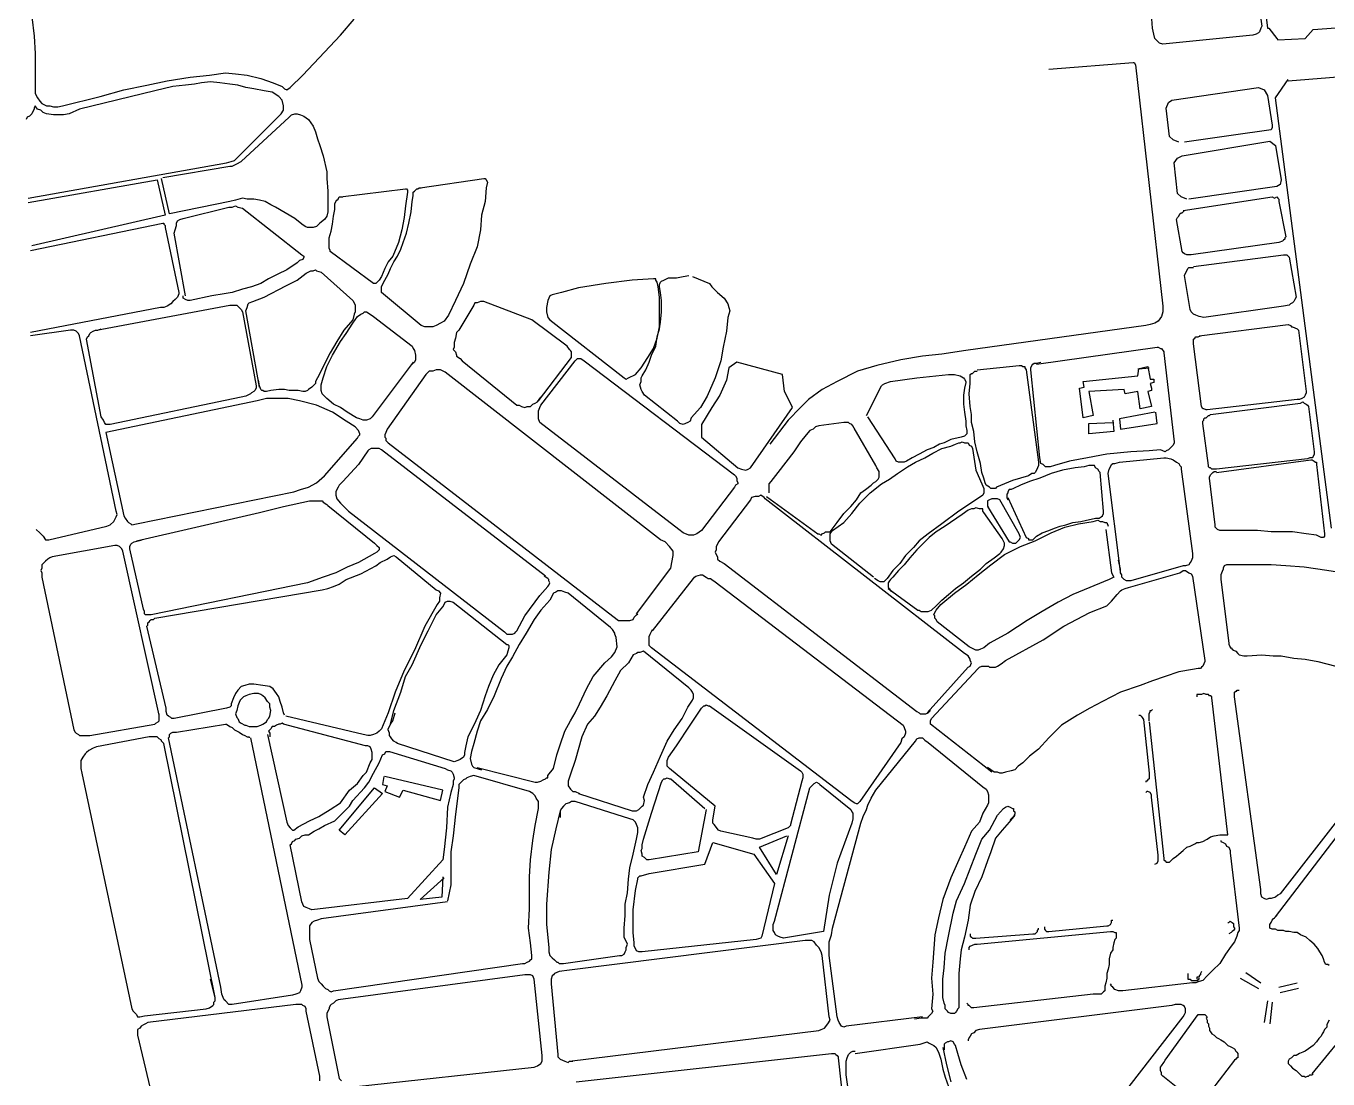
# Model space of a CAD drawing. Header units: metres. Extents: x 633203 to 636749, y 814888 to 818163.
# Drawn here: x 633203 to 634346, y 815830 to 816755 of the extents above; entities that cross this region are included whole.
import ezdxf

# ---------------------------------------------------------------- set-up
doc = ezdxf.new("R2010")
doc.units = ezdxf.units.M

msp = doc.modelspace()

# ---------------------------------------------------------------- linework, layer by layer
at = {"layer": '29', "color": 4}
for points in [[(634179, 816454), (634188, 816456), (634190, 816445), (634193, 816445), (634193, 816442), (634190, 816441), (634191, 816437), (634191, 816435), (634188, 816434), (634191, 816421), (634181, 816419), (634179, 816434), (634168, 816432), (634167, 816436), (634136, 816434), (634140, 816413), (634131, 816411), (634128, 816437), (634132, 816438), (634131, 816443), (634179, 816448), (634180, 816454), (634189, 816455)], [(634194, 816416), (634163, 816410), (634164, 816401), (634196, 816406), (634195, 816416)], [(634157, 816409), (634158, 816399), (634136, 816397), (634136, 816406), (634157, 816407)], [(633517, 816096), (633516, 816089), (633520, 816088), (633518, 816083), (633531, 816078), (633534, 816084), (633567, 816075), (633569, 816084), (633518, 816096)]]:
    msp.add_lwpolyline(points, dxfattribs=at)
msp.add_lwpolyline([(633509, 816086), (633516, 816081), (633483, 816045), (633478, 816049)], close=True, dxfattribs=at)
at = {"layer": '6', "color": 3}
for p, q in [((634274, 815924), (634287, 815915)), ((634269, 815919), (634285, 815910)), ((634303, 815911), (634319, 815915)), ((634320, 815910), (634304, 815906)), ((634293, 815899), (634290, 815880)), ((634297, 815898), (634295, 815879))]:
    msp.add_line(p, q, dxfattribs=at)
for points in [[(634245, 817151), (634293, 816753), (634294, 816753), (634301, 816744), (634302, 816743), (634326, 816744), (634333, 816752), (634428, 816759), (634435, 816754), (634451, 816755), (634453, 816756)], [(634283, 816789), (634288, 816755), (634287, 816753), (634286, 816750), (634285, 816749), (634283, 816748), (634280, 816747), (634201, 816739), (634198, 816740), (634196, 816742), (634194, 816744), (634193, 816748), (634192, 816753), (634190, 816782)], [(633208, 816763), (633210, 816746), (633211, 816731), (633211, 816718), (633211, 816709), (633211, 816702), (633211, 816698), (633211, 816696), (633212, 816694), (633213, 816692), (633215, 816689), (633217, 816687), (633221, 816685), (633224, 816685), (633227, 816684), (633231, 816684), (633235, 816685), (633268, 816693), (633289, 816699), (633309, 816703), (633327, 816707), (633347, 816710), (633364, 816712), (633378, 816714), (633387, 816713), (633397, 816712), (633409, 816709), (633420, 816705), (633428, 816702), (633430, 816700), (633432, 816699), (633435, 816701), (633446, 816712), (633465, 816732), (633479, 816747), (633491, 816761)], [(634311, 816707), (634721, 816740)], [(634101, 816717), (634175, 816723), (634176, 816723), (634177, 816721), (634201, 816509), (634201, 816504), (634200, 816500), (634197, 816496), (634194, 816494), (634190, 816493), (634186, 816492), (634028, 816470), (634007, 816467), (633990, 816465), (633971, 816462), (633950, 816457), (633933, 816452), (633915, 816443), (633902, 816436), (633890, 816427), (633883, 816420), (633872, 816409), (633856, 816388)], [(634349, 816314), (634300, 816692), (634311, 816708)], [(633205, 816604), (633379, 816635), (633383, 816636), (633386, 816637), (633427, 816678), (633429, 816681), (633429, 816685), (633428, 816690), (633425, 816693), (633419, 816697), (633412, 816698), (633403, 816700), (633396, 816701), (633389, 816703), (633382, 816704), (633373, 816705), (633365, 816706), (633357, 816705), (633351, 816704), (633343, 816703), (633332, 816702), (633316, 816698), (633250, 816682), (633241, 816678), (633236, 816677), (633227, 816677), (633221, 816678), (633218, 816679), (633216, 816681), (633213, 816682), (633211, 816685), (633210, 816683), (633210, 816682), (633209, 816680), (633208, 816678), (633206, 816676), (633204, 816675), (633203, 816673)], [(634215, 816653), (634210, 816655), (634207, 816658), (634204, 816683), (634206, 816688), (634209, 816690), (634285, 816701), (634290, 816699), (634293, 816694), (634297, 816668), (634297, 816666), (634296, 816664), (634261, 816659), (634220, 816653)], [(633323, 816622), (633382, 816632), (633384, 816632), (633388, 816634), (633392, 816636), (633434, 816675), (633435, 816676), (633436, 816677), (633439, 816678), (633441, 816678), (633444, 816677), (633447, 816676), (633451, 816673), (633455, 816667), (633457, 816662), (633459, 816656), (633461, 816650), (633464, 816641), (633467, 816627), (633467, 816621), (633468, 816610), (633468, 816600), (633468, 816592), (633467, 816588), (633465, 816585), (633461, 816582), (633458, 816579), (633455, 816578), (633452, 816578), (633450, 816578), (633448, 816579), (633445, 816581), (633439, 816586), (633422, 816596), (633418, 816598), (633413, 816601), (633408, 816602), (633403, 816603), (633397, 816603), (633393, 816604), (633387, 816602), (633382, 816601), (633329, 816590), (633322, 816621)], [(634222, 816603), (634217, 816605), (634214, 816608), (634211, 816635), (634214, 816639), (634218, 816641), (634295, 816654), (634300, 816650), (634305, 816620), (634304, 816616), (634301, 816614), (634224, 816603)], [(633205, 816600), (633318, 816620), (633325, 816589), (633208, 816562)], [(633549, 816613), (633605, 816621), (633606, 816621), (633607, 816620), (633608, 816618), (633607, 816613), (633606, 816601), (633603, 816589), (633602, 816576), (633599, 816561), (633593, 816546), (633587, 816529), (633580, 816514), (633574, 816501), (633570, 816496), (633567, 816494), (633563, 816492), (633560, 816491), (633556, 816491), (633553, 816491), (633550, 816492), (633515, 816521), (633515, 816524), (633515, 816526), (633516, 816528), (633518, 816532), (633521, 816537), (633523, 816542), (633526, 816548), (633529, 816553), (633532, 816559), (633534, 816565), (633537, 816573), (633539, 816582), (633541, 816592), (633542, 816601), (633543, 816606), (633543, 816609), (633544, 816610), (633545, 816611), (633546, 816612), (633547, 816612), (633548, 816613), (633550, 816613)], [(633479, 816605), (633536, 816612), (633537, 816612), (633538, 816611), (633538, 816609), (633536, 816597), (633535, 816587), (633533, 816576), (633530, 816565), (633525, 816553), (633521, 816548), (633518, 816542), (633515, 816535), (633513, 816532), (633512, 816531), (633510, 816529), (633508, 816529), (633470, 816557), (633470, 816558), (633469, 816560), (633469, 816563), (633469, 816566), (633469, 816569), (633471, 816575), (633472, 816581), (633473, 816588), (633474, 816594), (633474, 816599), (633475, 816601), (633476, 816602), (633477, 816603), (633478, 816605), (633481, 816605)], [(634219, 816593), (634297, 816605), (634299, 816604), (634301, 816605), (634302, 816604), (634303, 816603), (634303, 816601), (634309, 816570), (634308, 816569), (634308, 816568), (634307, 816567), (634306, 816566), (634303, 816565), (634226, 816554), (634223, 816554), (634222, 816554), (634220, 816555), (634219, 816556), (634218, 816557), (634213, 816585), (634214, 816587), (634215, 816588), (634216, 816590), (634217, 816591), (634218, 816591), (634220, 816593)], [(633343, 816518), (633333, 816573), (633334, 816576), (633335, 816580), (633335, 816582), (633336, 816584), (633338, 816585), (633341, 816586), (633381, 816596), (633384, 816596), (633387, 816597), (633389, 816596), (633393, 816595), (633445, 816554), (633447, 816553), (633447, 816552), (633446, 816550), (633443, 816549), (633441, 816547), (633432, 816541), (633424, 816537), (633416, 816533), (633409, 816529), (633401, 816526), (633393, 816524), (633384, 816521), (633377, 816520), (633366, 816518), (633347, 816514), (633346, 816514), (633345, 816514), (633343, 816515), (633341, 816516), (633341, 816518)], [(633207, 816558), (633323, 816582), (633324, 816582), (633324, 816581), (633325, 816580), (633325, 816578), (633337, 816521), (633337, 816520), (633336, 816517), (633334, 816515), (633332, 816513), (633330, 816511), (633327, 816509), (633324, 816508), (633321, 816508), (633207, 816486)], [(634228, 816544), (634307, 816554), (634308, 816554), (634309, 816554), (634310, 816554), (634311, 816553), (634312, 816552), (634318, 816517), (634317, 816515), (634316, 816513), (634315, 816512), (634313, 816511), (634312, 816510), (634307, 816509), (634237, 816499), (634233, 816500), (634230, 816501), (634228, 816502), (634227, 816503), (634226, 816504), (634225, 816506), (634220, 816536), (634221, 816538), (634222, 816540), (634223, 816542), (634224, 816543), (634226, 816543), (634228, 816543)], [(633408, 816438), (633396, 816505), (633397, 816508), (633398, 816511), (633399, 816512), (633402, 816513), (633412, 816517), (633431, 816527), (633441, 816532), (633449, 816538), (633453, 816540), (633455, 816540), (633457, 816541), (633458, 816540), (633462, 816539), (633490, 816514), (633491, 816512), (633492, 816510), (633492, 816508), (633492, 816506), (633492, 816504), (633491, 816502), (633490, 816497), (633482, 816488), (633476, 816478), (633470, 816468), (633464, 816456), (633461, 816450), (633459, 816446), (633457, 816443), (633457, 816441), (633455, 816439), (633454, 816438), (633451, 816436), (633450, 816435), (633448, 816434), (633446, 816434), (633442, 816435), (633438, 816435), (633434, 816435), (633430, 816436), (633425, 816436), (633418, 816435), (633414, 816434), (633412, 816434), (633411, 816435), (633410, 816435), (633409, 816436), (633408, 816439), (633407, 816444)], [(633788, 816535), (633803, 816529), (633805, 816526), (633810, 816521), (633816, 816516), (633819, 816511), (633820, 816508), (633821, 816505), (633819, 816499), (633818, 816487), (633815, 816473), (633813, 816461), (633808, 816446), (633801, 816430), (633795, 816420), (633787, 816411), (633786, 816408), (633784, 816407), (633780, 816405), (633777, 816406), (633775, 816408), (633746, 816431), (633744, 816434), (633743, 816436), (633742, 816440), (633743, 816443), (633743, 816446), (633744, 816448), (633747, 816453), (633750, 816460), (633752, 816466), (633756, 816474), (633757, 816482), (633759, 816489), (633760, 816495), (633761, 816504), (633761, 816514), (633760, 816521), (633759, 816526), (633759, 816528), (633760, 816530), (633761, 816531), (633763, 816532), (633767, 816534), (633774, 816534), (633780, 816535), (633785, 816536)], [(633265, 816488), (633382, 816510), (633384, 816510), (633387, 816510), (633388, 816510), (633389, 816509), (633390, 816508), (633391, 816507), (633392, 816506), (633393, 816504), (633405, 816439), (633405, 816437), (633404, 816435), (633403, 816434), (633401, 816433), (633400, 816432), (633396, 816430), (633392, 816429), (633277, 816405), (633275, 816405), (633273, 816405), (633272, 816407), (633271, 816409), (633269, 816412), (633256, 816480), (633257, 816482), (633258, 816483), (633259, 816485), (633260, 816486), (633262, 816487), (633264, 816488), (633266, 816488), (633269, 816489)], [(633543, 816460), (633507, 816412), (633505, 816410), (633502, 816409), (633499, 816409), (633496, 816410), (633493, 816411), (633485, 816416), (633479, 816420), (633473, 816423), (633467, 816428), (633463, 816432), (633462, 816435), (633462, 816440), (633464, 816446), (633467, 816456), (633472, 816466), (633479, 816478), (633484, 816485), (633490, 816494), (633494, 816500), (633497, 816502), (633499, 816503), (633500, 816504), (633502, 816504), (633505, 816502), (633508, 816500), (633542, 816474), (633543, 816472), (633544, 816470), (633545, 816466), (633545, 816464), (633545, 816462), (633544, 816460), (633542, 816458)], [(633653, 816426), (633682, 816464), (633682, 816466), (633682, 816469), (633681, 816470), (633680, 816471), (633678, 816474), (633647, 816497), (633605, 816513), (633604, 816513), (633602, 816513), (633599, 816512), (633597, 816512), (633596, 816510), (633583, 816488), (633581, 816486), (633580, 816481), (633579, 816477), (633579, 816473), (633578, 816471), (633580, 816469), (633581, 816466), (633581, 816465), (633584, 816463), (633586, 816461), (633634, 816422), (633636, 816422), (633638, 816421), (633641, 816420), (633643, 816421), (633646, 816421), (633648, 816423), (633650, 816424), (633652, 816425), (633655, 816429)], [(634233, 816483), (634311, 816493), (634313, 816492), (634314, 816491), (634315, 816491), (634317, 816490), (634319, 816489), (634320, 816488), (634327, 816434), (634327, 816433), (634326, 816431), (634325, 816429), (634323, 816428), (634321, 816427), (634319, 816427), (634240, 816418), (634239, 816418), (634237, 816419), (634236, 816419), (634235, 816421), (634228, 816476), (634228, 816477), (634228, 816479), (634228, 816480), (634229, 816481), (634230, 816482), (634232, 816482), (634234, 816483)], [(633212, 816313), (633215, 816310), (633218, 816307), (633220, 816304), (633223, 816304), (633274, 816316), (633277, 816317), (633280, 816320), (633282, 816324), (633283, 816326), (633282, 816329), (633250, 816483), (633249, 816485), (633247, 816487), (633245, 816488), (633244, 816488), (633242, 816488), (633207, 816483)], [(634090, 816458), (634196, 816473), (634197, 816473), (634199, 816472), (634200, 816472), (634202, 816469), (634202, 816468), (634211, 816390), (634211, 816389), (634210, 816387), (634208, 816385), (634206, 816383), (634204, 816382), (634203, 816381), (634199, 816383), (634189, 816382), (634173, 816381), (634152, 816379), (634135, 816376), (634119, 816373), (634106, 816369), (634102, 816368), (634100, 816368), (634098, 816368), (634096, 816370), (634094, 816371), (634093, 816376), (634085, 816453), (634085, 816455), (634086, 816457), (634087, 816458), (634087, 816458), (634088, 816459), (634090, 816459), (634094, 816460)], [(634038, 816453), (634075, 816457), (634077, 816457), (634078, 816456), (634080, 816456), (634080, 816455), (634081, 816453), (634092, 816372), (634092, 816369), (634091, 816367), (634090, 816365), (634089, 816363), (634088, 816362), (634086, 816362), (634083, 816360), (634069, 816356), (634055, 816350), (634054, 816349), (634052, 816349), (634050, 816349), (634049, 816350), (634046, 816352), (634045, 816354), (634044, 816358), (634042, 816363), (634041, 816371), (634038, 816381), (634036, 816390), (634035, 816399), (634033, 816407), (634033, 816414), (634032, 816421), (634031, 816432), (634032, 816441), (634032, 816445), (634032, 816447), (634032, 816449), (634033, 816450), (634034, 816450), (634035, 816451), (634036, 816452), (634038, 816452)], [(633739, 816239), (633769, 816279), (633770, 816284), (633771, 816290), (633771, 816294), (633768, 816298), (633764, 816302), (633760, 816304), (633571, 816451), (633567, 816453), (633563, 816453), (633560, 816452), (633557, 816452), (633555, 816450), (633554, 816449), (633520, 816401), (633519, 816398), (633518, 816396), (633518, 816394), (633519, 816393), (633519, 816391), (633521, 816389), (633722, 816234), (633723, 816233), (633727, 816233), (633730, 816233), (633733, 816233), (633736, 816234), (633737, 816236), (633739, 816238), (633740, 816239)], [(633941, 816413), (633954, 816439), (633955, 816440), (633957, 816441), (633962, 816443), (633985, 816446), (634013, 816449), (634015, 816449), (634018, 816449), (634023, 816448), (634026, 816446), (634027, 816445), (634028, 816443), (634028, 816442), (634027, 816437), (634026, 816431), (634026, 816423), (634027, 816416), (634028, 816408), (634028, 816404), (634029, 816400), (634029, 816398), (634029, 816397), (634028, 816396), (634027, 816395), (634024, 816394), (634015, 816392), (634009, 816389), (634005, 816388), (634000, 816385), (633994, 816383), (633987, 816379), (633981, 816376), (633976, 816373), (633974, 816372), (633972, 816372), (633970, 816372), (633969, 816372), (633967, 816373), (633966, 816375), (633942, 816412)], [(633853, 816342), (633898, 816309), (633899, 816309), (633901, 816308), (633902, 816309), (633904, 816310), (633905, 816311), (633909, 816311), (633915, 816319), (633921, 816327), (633927, 816333), (633932, 816339), (633936, 816345), (633940, 816348), (633945, 816352), (633947, 816354), (633949, 816355), (633951, 816357), (633952, 816359), (633952, 816362), (633952, 816364), (633950, 816367), (633949, 816369), (633930, 816402), (633929, 816404), (633928, 816405), (633926, 816406), (633925, 816407), (633923, 816407), (633921, 816407), (633899, 816404), (633896, 816403), (633894, 816401), (633891, 816400), (633888, 816396), (633883, 816390), (633877, 816381), (633863, 816363), (633857, 816355), (633855, 816353), (633855, 816351), (633855, 816349), (633855, 816348), (633855, 816346), (633855, 816345)], [(633947, 816271), (633910, 816300), (633909, 816303), (633909, 816306), (633909, 816307), (633909, 816309), (633910, 816311), (633911, 816312), (633921, 816319), (633928, 816327), (633935, 816336), (633944, 816345), (633954, 816353), (633961, 816357), (633968, 816362), (633977, 816368), (633984, 816372), (633992, 816376), (633999, 816380), (634007, 816384), (634015, 816386), (634019, 816388), (634022, 816389), (634023, 816389), (634025, 816390), (634027, 816389), (634030, 816389), (634031, 816387), (634033, 816386), (634034, 816384), (634037, 816365), (634042, 816353), (634044, 816349), (634044, 816348), (634044, 816346), (634044, 816345), (634043, 816343), (634034, 816337), (634022, 816329), (634007, 816318), (633995, 816309), (633987, 816303), (633982, 816297), (633975, 816290), (633970, 816283), (633964, 816277), (633959, 816270), (633957, 816268), (633956, 816267), (633953, 816267), (633951, 816268), (633948, 816270)], [(633659, 816272), (633515, 816383), (633513, 816384), (633509, 816384), (633506, 816384), (633504, 816383), (633503, 816382), (633495, 816370), (633481, 816355), (633478, 816352), (633477, 816350), (633476, 816348), (633475, 816346), (633475, 816344), (633475, 816343), (633476, 816340), (633479, 816336), (633482, 816333), (633486, 816329), (633623, 816223), (633625, 816221), (633628, 816221), (633630, 816221), (633632, 816222), (633633, 816223), (633634, 816224), (633641, 816237), (633654, 816255), (633661, 816263), (633662, 816264), (633663, 816266), (633662, 816268), (633662, 816269), (633661, 816270), (633658, 816272)], [(634065, 816341), (634081, 816306), (634083, 816305), (634083, 816304), (634084, 816304), (634085, 816304), (634087, 816304), (634090, 816307), (634095, 816310), (634101, 816312), (634106, 816314), (634111, 816316), (634116, 816317), (634122, 816319), (634129, 816320), (634134, 816321), (634138, 816322), (634142, 816323), (634145, 816323), (634147, 816324), (634148, 816325), (634149, 816327), (634149, 816329), (634146, 816363), (634145, 816364), (634144, 816366), (634142, 816367), (634141, 816369), (634138, 816369), (634136, 816369), (634132, 816368), (634124, 816367), (634113, 816365), (634103, 816362), (634093, 816358), (634084, 816355), (634076, 816352), (634070, 816349), (634068, 816348), (634066, 816348), (634065, 816346), (634065, 816345), (634064, 816344), (634064, 816343), (634064, 816341), (634065, 816339)], [(634164, 816276), (634153, 816362), (634154, 816366), (634155, 816368), (634156, 816370), (634157, 816371), (634159, 816371), (634163, 816372), (634202, 816376), (634204, 816376), (634208, 816375), (634210, 816374), (634213, 816372), (634215, 816371), (634216, 816369), (634217, 816368), (634217, 816366), (634227, 816292), (634227, 816290), (634227, 816288), (634226, 816285), (634225, 816284), (634224, 816282), (634221, 816281), (634219, 816281), (634173, 816268), (634171, 816268), (634169, 816268), (634167, 816269), (634165, 816271), (634165, 816273), (634164, 816275), (634164, 816278), (634162, 816286)], [(634248, 816363), (634331, 816374), (634332, 816374), (634332, 816374), (634334, 816373), (634335, 816372), (634336, 816372), (634336, 816371), (634336, 816370), (634343, 816309), (634343, 816308), (634343, 816308), (634343, 816307), (634342, 816306), (634341, 816306), (634340, 816306), (634336, 816308), (634327, 816309), (634315, 816311), (634305, 816311), (634296, 816311), (634284, 816312), (634274, 816312), (634265, 816312), (634256, 816312), (634253, 816312), (634251, 816312), (634249, 816313), (634247, 816315), (634247, 816317), (634242, 816358), (634242, 816359), (634243, 816361), (634244, 816362), (634245, 816363), (634246, 816364), (634247, 816364), (634248, 816364)], [(633994, 816152), (634030, 816192), (634032, 816193), (634033, 816196), (634032, 816198), (634032, 816199), (634030, 816202), (634027, 816204), (633852, 816340), (633851, 816341), (633848, 816343), (633846, 816342), (633845, 816342), (633843, 816342), (633840, 816341), (633839, 816339), (633811, 816302), (633810, 816300), (633809, 816298), (633809, 816295), (633808, 816293), (633809, 816291), (633810, 816289), (633810, 816287), (633812, 816285), (633816, 816283), (633985, 816153), (633987, 816152), (633988, 816151), (633990, 816151), (633992, 816151), (633993, 816151), (633995, 816152), (633997, 816154)], [(633300, 816303), (633408, 816328), (633429, 816333), (633452, 816338), (633455, 816338), (633459, 816338), (633460, 816338), (633463, 816338), (633464, 816337), (633467, 816335), (633468, 816334), (633509, 816301), (633511, 816299), (633511, 816299), (633513, 816297), (633513, 816295), (633511, 816293), (633509, 816292), (633495, 816284), (633485, 816280), (633475, 816275), (633464, 816271), (633450, 816266), (633313, 816238), (633310, 816238), (633308, 816238), (633307, 816239), (633307, 816241), (633306, 816243), (633294, 816296), (633294, 816298), (633295, 816300), (633296, 816301), (633298, 816302), (633305, 816304)], [(633960, 816261), (633986, 816242), (633987, 816242), (633989, 816241), (633991, 816241), (633993, 816241), (633995, 816241), (633998, 816242), (634002, 816246), (634007, 816251), (634013, 816256), (634019, 816261), (634026, 816266), (634033, 816272), (634041, 816278), (634046, 816283), (634053, 816288), (634058, 816292), (634059, 816293), (634061, 816296), (634062, 816299), (634062, 816301), (634060, 816305), (634044, 816328), (634043, 816329), (634043, 816331), (634040, 816331), (634037, 816332), (634035, 816331), (634033, 816331), (634030, 816330), (634025, 816326), (634010, 816316), (634002, 816311), (633996, 816306), (633991, 816301), (633985, 816295), (633979, 816288), (633974, 816282), (633969, 816277), (633964, 816271), (633962, 816269), (633961, 816268), (633960, 816266), (633960, 816264), (633960, 816262), (633961, 816261), (633962, 816259), (633964, 816258)], [(634047, 816333), (634066, 816302), (634067, 816302), (634069, 816301), (634072, 816301), (634074, 816303), (634075, 816304), (634076, 816306), (634075, 816309), (634058, 816339), (634056, 816340), (634053, 816340), (634051, 816340), (634049, 816339), (634047, 816338), (634047, 816336), (634047, 816335), (634047, 816334), (634048, 816332)], [(634151, 816313), (634156, 816275), (634158, 816271), (634154, 816269), (634149, 816267), (634137, 816262), (634122, 816256), (634109, 816249), (634095, 816241), (634082, 816233), (634065, 816222), (634056, 816217), (634049, 816213), (634044, 816209), (634041, 816208), (634039, 816207), (634037, 816207), (634035, 816208), (634031, 816210), (634003, 816232), (634002, 816234), (634001, 816235), (634001, 816237), (634000, 816238), (634001, 816240), (634002, 816242), (634006, 816247), (634018, 816257), (634029, 816265), (634039, 816273), (634050, 816282), (634062, 816291), (634076, 816298), (634089, 816303), (634103, 816310), (634115, 816315), (634127, 816318), (634140, 816320), (634144, 816321), (634146, 816320), (634148, 816320), (634150, 816319), (634152, 816319), (634153, 816316)], [(633320, 816150), (633288, 816294), (633287, 816296), (633285, 816298), (633283, 816299), (633281, 816299), (633226, 816289), (633224, 816288), (633222, 816287), (633220, 816285), (633218, 816283), (633217, 816282), (633217, 816279), (633216, 816277), (633217, 816275), (633217, 816271), (633245, 816137), (633246, 816135), (633247, 816134), (633249, 816133), (633250, 816132), (633252, 816132), (633256, 816132), (633259, 816132), (633316, 816142), (633317, 816143), (633319, 816144), (633320, 816145), (633320, 816148), (633320, 816149), (633320, 816151)], [(633430, 816150), (633429, 816152), (633428, 816157), (633426, 816162), (633425, 816166), (633423, 816169), (633420, 816173), (633417, 816175), (633411, 816176), (633403, 816177), (633399, 816177), (633395, 816176), (633392, 816175), (633389, 816172), (633387, 816169), (633385, 816165), (633383, 816160), (633383, 816158), (633382, 816157), (633379, 816156), (633333, 816147), (633331, 816147), (633330, 816148), (633328, 816149), (633327, 816150), (633326, 816153), (633326, 816156), (633309, 816228), (633310, 816229), (633310, 816231), (633311, 816232), (633312, 816233), (633313, 816234), (633315, 816234), (633316, 816235), (633463, 816260), (633468, 816261), (633473, 816263), (633478, 816265), (633484, 816269), (633497, 816274), (633510, 816281), (633514, 816284), (633520, 816287), (633523, 816289), (633526, 816290), (633526, 816290), (633528, 816289), (633563, 816260), (633565, 816259), (633567, 816257), (633566, 816253), (633566, 816250), (633564, 816247), (633553, 816228), (633544, 816207), (633535, 816189), (633527, 816170), (633521, 816152), (633515, 816138), (633513, 816136), (633511, 816134), (633508, 816133), (633505, 816132), (633503, 816132), (633499, 816133), (633431, 816149)], [(634051, 816100), (633997, 816142), (633997, 816144), (633997, 816145), (633998, 816147), (634039, 816191), (634040, 816192), (634042, 816193), (634043, 816193), (634045, 816193), (634048, 816193), (634049, 816192), (634050, 816192), (634051, 816192), (634054, 816192), (634056, 816193), (634059, 816195), (634063, 816198), (634096, 816216), (634114, 816228), (634137, 816240), (634152, 816246), (634156, 816250), (634161, 816256), (634164, 816259), (634165, 816260), (634168, 816261), (634171, 816262), (634216, 816275), (634219, 816277), (634221, 816277), (634224, 816275), (634226, 816274), (634227, 816272), (634238, 816198), (634238, 816197), (634237, 816195), (634236, 816193), (634235, 816192), (634234, 816191), (634232, 816191), (634227, 816190), (634215, 816188), (634203, 816184), (634192, 816180), (634181, 816176), (634164, 816170), (634148, 816162), (634137, 816156), (634126, 816150), (634112, 816141), (634101, 816130), (634092, 816120), (634084, 816114), (634078, 816108), (634074, 816105), (634071, 816102), (634068, 816101), (634063, 816100), (634060, 816099), (634058, 816099), (634056, 816100), (634053, 816100), (634050, 816102), (634047, 816104)], [(634358, 816275), (634345, 816277), (634325, 816280), (634309, 816281), (634296, 816282), (634281, 816282), (634265, 816282), (634259, 816282), (634257, 816282), (634255, 816281), (634254, 816279), (634254, 816278), (634253, 816276), (634252, 816273), (634252, 816271), (634252, 816269), (634259, 816213), (634259, 816212), (634260, 816210), (634260, 816209), (634261, 816209), (634262, 816208), (634263, 816207), (634265, 816206), (634267, 816204), (634268, 816203), (634272, 816202), (634275, 816202), (634288, 816203), (634298, 816202), (634305, 816202), (634316, 816200), (634326, 816199), (634337, 816197), (634345, 816195), (634353, 816193)], [(633753, 816224), (633789, 816270), (633790, 816271), (633791, 816272), (633795, 816273), (633797, 816273), (633800, 816271), (633802, 816270), (633804, 816270), (633805, 816269), (633808, 816267), (633973, 816141), (633974, 816139), (633975, 816136), (633975, 816134), (633974, 816131), (633972, 816129), (633971, 816126), (633935, 816074), (633933, 816072), (633932, 816072), (633930, 816073), (633927, 816075), (633752, 816209), (633750, 816211), (633750, 816214), (633750, 816216), (633750, 816217), (633750, 816219), (633751, 816221), (633753, 816225)], [(633599, 816104), (633650, 816091), (633652, 816091), (633655, 816092), (633657, 816093), (633659, 816094), (633660, 816095), (633661, 816095), (633661, 816097), (633666, 816103), (633669, 816115), (633672, 816124), (633676, 816136), (633681, 816145), (633685, 816152), (633689, 816160), (633695, 816173), (633701, 816184), (633711, 816196), (633717, 816201), (633720, 816205), (633722, 816210), (633721, 816218), (633720, 816221), (633720, 816222), (633718, 816225), (633716, 816227), (633679, 816257), (633676, 816258), (633673, 816259), (633671, 816259), (633670, 816259), (633668, 816258), (633666, 816257), (633663, 816251), (633655, 816242), (633649, 816234), (633642, 816222), (633636, 816212), (633630, 816201), (633625, 816193), (633620, 816182), (633614, 816167), (633608, 816155), (633602, 816145), (633599, 816136), (633596, 816125), (633594, 816118), (633593, 816112), (633594, 816107), (633595, 816105), (633596, 816104), (633603, 816102)], [(633523, 816142), (633526, 816154), (633532, 816170), (633536, 816184), (633542, 816194), (633550, 816212), (633556, 816224), (633563, 816238), (633569, 816245), (633570, 816247), (633571, 816249), (633573, 816250), (633575, 816250), (633578, 816249), (633625, 816212), (633626, 816212), (633627, 816211), (633627, 816209), (633626, 816206), (633625, 816203), (633618, 816194), (633613, 816185), (633609, 816175), (633606, 816167), (633602, 816154), (633598, 816145), (633594, 816137), (633591, 816131), (633589, 816123), (633588, 816117), (633588, 816115), (633587, 816113), (633584, 816111), (633582, 816110), (633579, 816109), (633529, 816125), (633528, 816126), (633526, 816127), (633524, 816129), (633523, 816131), (633522, 816132), (633522, 816134), (633521, 816137), (633521, 816138), (633522, 816140), (633523, 816142), (633525, 816145), (633527, 816152)], [(633688, 816081), (633735, 816066), (633736, 816066), (633739, 816066), (633741, 816067), (633743, 816069), (633744, 816070), (633745, 816071), (633746, 816075), (633745, 816078), (633749, 816089), (633754, 816100), (633760, 816114), (633766, 816127), (633772, 816137), (633779, 816147), (633784, 816157), (633788, 816163), (633789, 816165), (633789, 816168), (633788, 816170), (633787, 816172), (633785, 816174), (633745, 816206), (633742, 816205), (633740, 816205), (633739, 816204), (633736, 816203), (633732, 816196), (633725, 816189), (633720, 816180), (633713, 816167), (633710, 816162), (633707, 816157), (633702, 816149), (633696, 816142), (633691, 816131), (633685, 816110), (633681, 816098), (633679, 816092), (633679, 816090), (633679, 816088), (633681, 816085), (633683, 816083), (633685, 816083), (633689, 816081)], [(634413, 816133), (634304, 815993), (634302, 815992), (634300, 815990), (634296, 815989), (634294, 815989), (634292, 815988), (634290, 815989), (634288, 815990), (634287, 815993), (634287, 815997), (634264, 816166), (634264, 816167), (634264, 816169), (634264, 816170), (634265, 816171), (634266, 816171), (634266, 816172), (634267, 816172), (634268, 816172)], [(634189, 816144), (634202, 816024), (634202, 816024), (634202, 816023), (634203, 816022), (634204, 816021), (634204, 816021), (634206, 816021), (634207, 816021), (634210, 816024), (634213, 816026), (634215, 816028), (634219, 816031), (634222, 816034), (634225, 816035), (634229, 816037), (634231, 816038), (634233, 816038), (634236, 816039), (634240, 816041), (634243, 816043), (634246, 816044), (634251, 816045), (634254, 816045), (634256, 816045), (634258, 816045), (634244, 816165), (634244, 816166), (634243, 816167), (634242, 816167), (634241, 816168), (634239, 816168), (634237, 816169), (634235, 816168), (634231, 816168), (634231, 816166)], [(634180, 816150), (634181, 816150), (634182, 816149), (634183, 816148), (634184, 816146), (634189, 816099), (634189, 816097), (634189, 816096), (634189, 816094), (634188, 816093), (634187, 816092), (634186, 816092), (634186, 816091)], [(634189, 816145), (634189, 816146), (634189, 816147), (634189, 816149), (634189, 816151), (634190, 816153), (634190, 816154), (634191, 816154), (634192, 816155)], [(633400, 816130), (633445, 815913), (633445, 815911), (633444, 815908), (633443, 815906), (633440, 815905), (633437, 815904), (633384, 815896), (633381, 815896), (633378, 815899), (633377, 815900), (633376, 815902), (633375, 815905), (633374, 815911), (633328, 816130), (633329, 816131), (633329, 816133), (633330, 816134), (633332, 816135), (633333, 816135), (633335, 816135), (633378, 816142), (633379, 816142), (633382, 816140), (633384, 816139), (633386, 816137), (633390, 816135), (633393, 816133), (633395, 816132), (633397, 816131), (633399, 816131), (633399, 816130)], [(633415, 816133), (633432, 816056), (633433, 816053), (633435, 816051), (633437, 816049), (633438, 816049), (633442, 816052), (633452, 816057), (633460, 816061), (633470, 816067), (633479, 816073), (633487, 816084), (633494, 816090), (633499, 816097), (633502, 816100), (633505, 816108), (633507, 816111), (633507, 816114), (633507, 816117), (633506, 816120), (633505, 816122), (633503, 816123), (633501, 816123), (633429, 816142), (633428, 816143), (633426, 816142), (633425, 816142), (633423, 816141), (633421, 816140), (633419, 816140), (633418, 816138), (633417, 816137), (633416, 816136), (633417, 816134), (633417, 816131)], [(633369, 815902), (633324, 816125), (633322, 816127), (633322, 816128), (633320, 816129), (633319, 816130), (633318, 816131), (633316, 816131), (633314, 816131), (633311, 816131), (633265, 816122), (633262, 816121), (633258, 816119), (633256, 816117), (633255, 816116), (633253, 816113), (633251, 816110), (633251, 816107), (633251, 816103), (633252, 816099), (633296, 815892), (633297, 815890), (633299, 815888), (633300, 815887), (633301, 815885), (633303, 815885), (633307, 815886), (633361, 815892), (633364, 815893), (633367, 815895), (633368, 815896), (633368, 815898), (633369, 815899), (633369, 815902), (633365, 815918)], [(633990, 815885), (633923, 815877), (633921, 815876), (633919, 815877), (633917, 815880), (633916, 815882), (633915, 815885), (633908, 815939), (633908, 815942), (633908, 815946), (633908, 815951), (633910, 815957), (633911, 815963), (633936, 816055), (633938, 816061), (633941, 816067), (633942, 816071), (633945, 816077), (633949, 816084), (633984, 816127), (633985, 816129), (633987, 816130), (633989, 816130), (633990, 816130), (633992, 816128), (633995, 816126), (634043, 816087), (634046, 816085), (634047, 816083), (634048, 816080), (634048, 816077), (634048, 816075), (634048, 816073), (634047, 816071), (634043, 816064), (634040, 816056), (634033, 816048), (634027, 816034), (634022, 816023), (634015, 816007), (634008, 815988), (634004, 815972), (634001, 815957), (634000, 815945), (633999, 815933), (633998, 815919), (633999, 815905), (633998, 815892), (633999, 815890), (633998, 815888), (633997, 815887), (633995, 815885), (633994, 815884), (633991, 815884), (633989, 815884), (633983, 815883)], [(634300, 815973), (634418, 816127)], [(633573, 815986), (633462, 815971), (633459, 815970), (633456, 815969), (633454, 815968), (633452, 815965), (633452, 815962), (633452, 815958), (633452, 815953), (633459, 815919), (633460, 815916), (633462, 815914), (633464, 815912), (633466, 815910), (633468, 815909), (633469, 815908), (633471, 815907), (633473, 815908), (633639, 815932), (633641, 815932), (633643, 815933), (633645, 815934), (633646, 815935), (633647, 815936), (633647, 815939), (633646, 815950), (633644, 815963), (633645, 815980), (633645, 815995), (633645, 816008), (633646, 816023), (633648, 816040), (633650, 816053), (633653, 816068), (633653, 816071), (633653, 816074), (633651, 816077), (633650, 816079), (633648, 816081), (633645, 816083), (633596, 816097), (633593, 816096), (633590, 816095), (633589, 816094), (633587, 816093), (633585, 816091), (633583, 816089), (633583, 816086), (633580, 816063), (633578, 816044), (633576, 816030), (633576, 816019), (633576, 816001), (633573, 815987)], [(633800, 816067), (633793, 816030), (633750, 816023), (633748, 816023), (633746, 816025), (633744, 816026), (633744, 816028), (633743, 816031), (633744, 816033), (633744, 816036), (633745, 816041), (633752, 816064), (633761, 816091), (633762, 816093), (633763, 816094), (633764, 816094), (633766, 816095), (633768, 816094), (633769, 816094), (633799, 816068)], [(634194, 816019), (634196, 816020), (634197, 816022), (634197, 816024), (634197, 816027), (634191, 816078), (634191, 816079), (634191, 816080), (634190, 816082), (634188, 816083), (634187, 816083), (634186, 816082)], [(633672, 816066), (633668, 816050), (633664, 816032), (633662, 816012), (633660, 815984), (633660, 815966), (633662, 815946), (633662, 815942), (633663, 815939), (633665, 815937), (633667, 815935), (633669, 815933), (633670, 815933), (633671, 815932), (633672, 815932), (633674, 815932), (633675, 815932), (633724, 815939), (633726, 815939), (633728, 815940), (633729, 815942), (633730, 815944), (633730, 815946), (633731, 815949), (633728, 815955), (633728, 815963), (633729, 815974), (633729, 815984), (633731, 815994), (633732, 816006), (633733, 816016), (633736, 816028), (633739, 816041), (633740, 816047), (633740, 816051), (633739, 816054), (633738, 816056), (633736, 816058), (633733, 816059), (633685, 816074), (633682, 816074), (633680, 816073), (633677, 816072), (633675, 816070), (633673, 816068), (633672, 816066), (633672, 816060)], [(634071, 816062), (634066, 816056), (634060, 816049), (634054, 816042), (634050, 816030), (634047, 816022), (634042, 816008), (634036, 815995), (634032, 815983), (634030, 815970), (634027, 815955), (634024, 815944), (634023, 815936), (634022, 815923), (634022, 815909), (634022, 815901), (634022, 815894), (634022, 815893), (634021, 815892), (634020, 815890), (634019, 815889), (634018, 815888), (634017, 815888), (634015, 815888), (634013, 815889), (634012, 815890), (634011, 815891), (634010, 815892), (634010, 815895), (634009, 815897), (634008, 815902), (634008, 815910), (634008, 815918), (634009, 815928), (634010, 815941), (634013, 815956), (634017, 815976), (634020, 815987), (634027, 816002), (634032, 816015), (634037, 816028), (634042, 816041), (634049, 816049), (634056, 816062), (634061, 816068), (634063, 816069), (634065, 816070), (634067, 816069), (634069, 816068), (634070, 816068), (634070, 816066), (634071, 816065), (634071, 816063), (634070, 816061), (634067, 816058)], [(633872, 816044), (633862, 816010), (633847, 816034), (633871, 816044)], [(634252, 816040), (634252, 816039), (634254, 816038), (634256, 816037), (634257, 816035), (634259, 816034), (634260, 816031), (634260, 816029), (634268, 815963), (634268, 815962), (634268, 815961), (634267, 815959), (634266, 815956), (634264, 815951), (634261, 815947), (634256, 815940), (634251, 815932), (634245, 815926), (634240, 815921), (634236, 815917), (634233, 815916), (634230, 815915), (634227, 815915), (634166, 815908), (634164, 815908), (634162, 815908), (634159, 815909), (634157, 815911), (634156, 815912), (634155, 815913), (634156, 815914)], [(633569, 816008), (633568, 815990), (633549, 815988), (633570, 816007)], [(634097, 815964), (634097, 815964), (634097, 815962), (634097, 815962), (634098, 815961), (634099, 815960), (634101, 815960), (634152, 815965), (634153, 815965), (634155, 815966), (634156, 815968), (634156, 815970), (634157, 815970)], [(634258, 815968), (634259, 815968), (634260, 815969), (634262, 815968), (634263, 815967), (634263, 815966), (634263, 815964), (634264, 815963), (634264, 815962), (634263, 815961), (634262, 815960), (634261, 815959), (634259, 815958)], [(634347, 815930), (634346, 815931), (634344, 815931), (634343, 815933), (634342, 815936), (634341, 815939), (634339, 815942), (634337, 815945), (634334, 815949), (634330, 815952), (634327, 815955), (634322, 815957), (634319, 815959), (634316, 815959), (634312, 815960), (634309, 815960), (634307, 815961), (634304, 815961), (634302, 815961), (634300, 815962), (634297, 815962), (634295, 815963), (634295, 815965), (634295, 815966), (634296, 815968), (634297, 815970), (634298, 815971), (634299, 815972), (634301, 815974)], [(634031, 815944), (634031, 815946), (634032, 815947), (634034, 815948), (634036, 815949), (634038, 815949), (634155, 815960), (634156, 815960), (634157, 815960), (634159, 815959), (634160, 815959), (634160, 815957), (634160, 815955), (634160, 815954), (634159, 815953), (634158, 815950), (634157, 815946), (634157, 815944), (634155, 815941), (634154, 815936), (634154, 815932), (634154, 815931), (634153, 815927), (634152, 815923), (634152, 815919), (634151, 815915), (634150, 815912), (634150, 815909), (634150, 815908), (634149, 815907), (634148, 815906), (634147, 815905), (634145, 815905), (634142, 815905), (634140, 815905), (634035, 815893), (634033, 815893), (634032, 815894), (634031, 815895), (634030, 815895), (634030, 815896), (634030, 815896), (634029, 815897)], [(634032, 815958), (634032, 815957), (634032, 815956), (634033, 815955), (634033, 815955), (634034, 815954), (634037, 815954), (634087, 815958), (634089, 815958), (634090, 815959), (634091, 815960), (634091, 815961), (634092, 815962), (634092, 815962), (634092, 815963)], [(633680, 815846), (633899, 815873), (633901, 815874), (633904, 815875), (633907, 815879), (633909, 815882), (633908, 815885), (633902, 815939), (633901, 815942), (633899, 815946), (633897, 815948), (633895, 815951), (633893, 815952), (633890, 815952), (633887, 815952), (633680, 815926), (633671, 815925), (633669, 815924), (633667, 815923), (633666, 815922), (633665, 815921), (633664, 815918), (633664, 815914), (633670, 815852), (633670, 815850), (633672, 815848), (633674, 815847), (633676, 815846), (633679, 815845), (633680, 815846), (633683, 815846)], [(633493, 815824), (633649, 815841), (633652, 815842), (633655, 815844), (633656, 815846), (633656, 815849), (633656, 815851), (633649, 815918), (633648, 815921), (633646, 815922), (633644, 815922), (633641, 815922), (633477, 815900), (633475, 815899), (633473, 815897), (633471, 815896), (633470, 815895), (633469, 815893), (633469, 815892), (633468, 815890), (633467, 815888), (633467, 815885), (633478, 815831), (633480, 815829)], [(634223, 815923), (634223, 815921), (634223, 815920), (634223, 815918), (634225, 815918), (634226, 815917), (634228, 815917), (634230, 815917), (634231, 815917), (634232, 815917), (634232, 815918), (634233, 815918), (634233, 815919)], [(634235, 815925), (634234, 815923), (634234, 815922), (634233, 815921), (634233, 815920), (634231, 815920), (634231, 815918)], [(633461, 815829), (633461, 815831), (633461, 815833), (633449, 815890), (633449, 815892), (633448, 815894), (633446, 815895), (633445, 815896), (633443, 815896), (633440, 815896), (633310, 815880), (633308, 815879), (633306, 815878), (633304, 815877), (633303, 815875), (633301, 815874), (633301, 815872), (633301, 815869), (633316, 815805)], [(634108, 815742), (634219, 815885), (634220, 815887), (634221, 815889), (634221, 815891), (634221, 815892), (634220, 815894), (634219, 815895), (634217, 815896), (634215, 815896), (634212, 815896), (634209, 815895), (634040, 815874), (634037, 815873), (634035, 815871), (634033, 815870), (634032, 815868), (634031, 815867), (634030, 815865), (634030, 815864)], [(634226, 815813), (634201, 815833), (634200, 815834), (634200, 815836), (634199, 815838), (634199, 815839), (634199, 815840), (634199, 815841), (634200, 815842), (634202, 815845), (634203, 815847), (634232, 815887), (634233, 815887), (634234, 815887), (634235, 815887), (634236, 815887), (634238, 815887), (634239, 815886), (634240, 815885), (634239, 815884), (634240, 815882), (634240, 815880), (634241, 815879), (634241, 815877), (634242, 815875), (634242, 815873), (634243, 815872), (634244, 815870), (634246, 815869), (634248, 815867), (634250, 815866), (634252, 815865), (634255, 815863), (634256, 815862), (634258, 815860), (634260, 815859), (634262, 815858), (634264, 815857), (634265, 815855), (634266, 815854), (634267, 815853), (634267, 815851), (634267, 815850), (634267, 815849), (634266, 815849), (634265, 815848), (634264, 815847), (634237, 815812)], [(634347, 815882), (634346, 815880), (634345, 815878), (634345, 815876), (634343, 815874), (634342, 815872), (634341, 815870), (634340, 815868), (634338, 815866), (634336, 815863), (634333, 815860), (634329, 815857), (634326, 815855), (634324, 815854), (634321, 815853), (634318, 815851), (634316, 815851), (634314, 815849), (634312, 815848), (634311, 815846), (634311, 815845), (634311, 815844), (634313, 815842), (634315, 815840), (634318, 815838), (634320, 815836), (634323, 815833), (634325, 815833), (634326, 815832), (634328, 815833), (634329, 815833), (634330, 815834), (634332, 815834), (634333, 815835)], [(634332, 815835), (634368, 815879)], [(633931, 815853), (633988, 815861), (633994, 815863), (633996, 815862), (634000, 815860), (634002, 815858), (634003, 815856), (634004, 815854), (634006, 815848), (634008, 815839), (634010, 815832), (634013, 815824)], [(634029, 815830), (634024, 815843), (634021, 815853), (634019, 815860), (634018, 815861), (634017, 815863), (634015, 815864), (634013, 815863), (634012, 815863), (634010, 815862), (634009, 815861), (634009, 815860), (634009, 815859), (634009, 815856)], [(633686, 815828), (633910, 815853), (633913, 815853), (633914, 815852), (633915, 815851), (633916, 815850), (633916, 815849), (633923, 815785)], [(633926, 815814), (633923, 815834), (633923, 815846), (633924, 815849), (633925, 815852), (633927, 815854), (633929, 815855), (633931, 815855)], [(634008, 815858), (634011, 815843), (634015, 815828)]]:
    msp.add_lwpolyline(points, dxfattribs=at)
for points in [[(633665, 816519), (633663, 816518), (633661, 816514), (633660, 816508), (633660, 816504), (633661, 816499), (633663, 816497), (633728, 816446), (633730, 816445), (633732, 816446), (633738, 816449), (633743, 816455), (633749, 816464), (633754, 816472), (633757, 816481), (633759, 816491), (633759, 816499), (633759, 816507), (633759, 816517), (633758, 816526), (633757, 816530), (633756, 816532), (633756, 816533), (633754, 816533), (633735, 816532), (633712, 816529), (633688, 816525), (633673, 816521)], [(633825, 816350), (633796, 816312), (633792, 816309), (633789, 816308), (633785, 816308), (633780, 816310), (633776, 816313), (633654, 816407), (633653, 816410), (633653, 816413), (633653, 816415), (633653, 816417), (633654, 816420), (633655, 816422), (633685, 816461), (633686, 816462), (633687, 816463), (633689, 816463), (633690, 816463), (633693, 816461), (633825, 816361), (633826, 816360), (633827, 816358), (633827, 816356), (633828, 816354), (633828, 816353), (633826, 816352)], [(633867, 816449), (633827, 816460), (633820, 816455), (633818, 816444), (633812, 816431), (633805, 816420), (633796, 816405), (633796, 816394), (633828, 816367), (633831, 816366), (633835, 816365), (633837, 816366), (633839, 816367), (633876, 816420), (633872, 816428), (633869, 816434)], [(633273, 816398), (633289, 816325), (633290, 816323), (633292, 816320), (633293, 816319), (633295, 816318), (633296, 816317), (633300, 816318), (633438, 816346), (633444, 816348), (633451, 816350), (633458, 816354), (633465, 816360), (633494, 816393), (633495, 816395), (633496, 816396), (633496, 816397), (633495, 816400), (633492, 816403), (633484, 816408), (633472, 816416), (633458, 816422), (633443, 816426), (633433, 816428), (633423, 816428), (633414, 816428), (633406, 816426)], [(634243, 816414), (634322, 816424), (634324, 816425), (634325, 816424), (634327, 816423), (634328, 816422), (634329, 816421), (634334, 816381), (634334, 816380), (634334, 816379), (634333, 816377), (634332, 816376), (634330, 816376), (634328, 816375), (634248, 816366), (634246, 816366), (634245, 816366), (634244, 816366), (634243, 816367), (634242, 816367), (634241, 816368), (634241, 816369), (634236, 816406), (634236, 816407), (634236, 816408), (634237, 816409), (634237, 816410), (634238, 816411), (634239, 816411), (634240, 816412), (634240, 816412), (634241, 816413), (634241, 816413), (634242, 816413)], [(633399, 816168), (633396, 816167), (633394, 816166), (633391, 816163), (633390, 816161), (633389, 816158), (633388, 816154), (633387, 816151), (633388, 816148), (633389, 816147), (633390, 816144), (633392, 816143), (633395, 816141), (633396, 816141), (633399, 816140), (633403, 816140), (633406, 816140), (633409, 816141), (633411, 816142), (633414, 816144), (633415, 816146), (633416, 816147), (633417, 816149), (633418, 816154), (633417, 816157), (633417, 816160), (633415, 816162), (633413, 816165), (633411, 816167), (633409, 816168), (633407, 816169), (633403, 816169)], [(633808, 816070), (633768, 816103), (633766, 816105), (633766, 816108), (633766, 816110), (633767, 816113), (633774, 816123), (633786, 816141), (633796, 816156), (633797, 816157), (633798, 816158), (633799, 816158), (633800, 816159), (633802, 816158), (633803, 816158), (633883, 816101), (633884, 816100), (633885, 816098), (633885, 816095), (633884, 816092), (633874, 816054), (633874, 816053), (633872, 816051), (633847, 816041), (633844, 816041), (633841, 816042), (633813, 816048), (633811, 816049), (633807, 816054), (633806, 816055), (633806, 816058)], [(633538, 815989), (633454, 815979), (633452, 815980), (633449, 815981), (633447, 815982), (633446, 815984), (633445, 815986), (633435, 816036), (633436, 816037), (633437, 816039), (633439, 816040), (633440, 816041), (633443, 816042), (633445, 816044), (633448, 816045), (633451, 816045), (633456, 816048), (633460, 816050), (633465, 816053), (633474, 816057), (633480, 816063), (633487, 816070), (633490, 816075), (633500, 816086), (633504, 816091), (633508, 816099), (633513, 816108), (633516, 816115), (633518, 816116), (633519, 816118), (633520, 816118), (633522, 816118), (633571, 816103), (633573, 816102), (633576, 816101), (633577, 816100), (633578, 816098), (633579, 816095), (633579, 816094), (633578, 816092), (633578, 816090), (633578, 816089), (633576, 816082), (633573, 816069), (633572, 816051), (633570, 816032), (633569, 816023)], [(633903, 815960), (633868, 815954), (633865, 815955), (633863, 815956), (633861, 815957), (633860, 815959), (633859, 815961), (633859, 815963), (633859, 815966), (633860, 815969), (633891, 816086), (633893, 816088), (633894, 816089), (633895, 816090), (633897, 816091), (633899, 816090), (633900, 816089), (633927, 816067), (633928, 816065), (633929, 816064), (633929, 816061), (633929, 816059), (633928, 816055), (633915, 816020), (633908, 815992)], [(633860, 816002), (633849, 815956), (633848, 815954), (633844, 815953), (633744, 815942), (633741, 815942), (633739, 815943), (633738, 815945), (633737, 815947), (633737, 815950), (633736, 815959), (633736, 815979), (633738, 815996), (633740, 816006), (633740, 816007), (633742, 816009), (633743, 816009), (633750, 816011), (633799, 816019), (633806, 816038), (633842, 816028)]]:
    msp.add_lwpolyline(points, close=True, dxfattribs=at)

doc.saveas('drawing.dxf')
